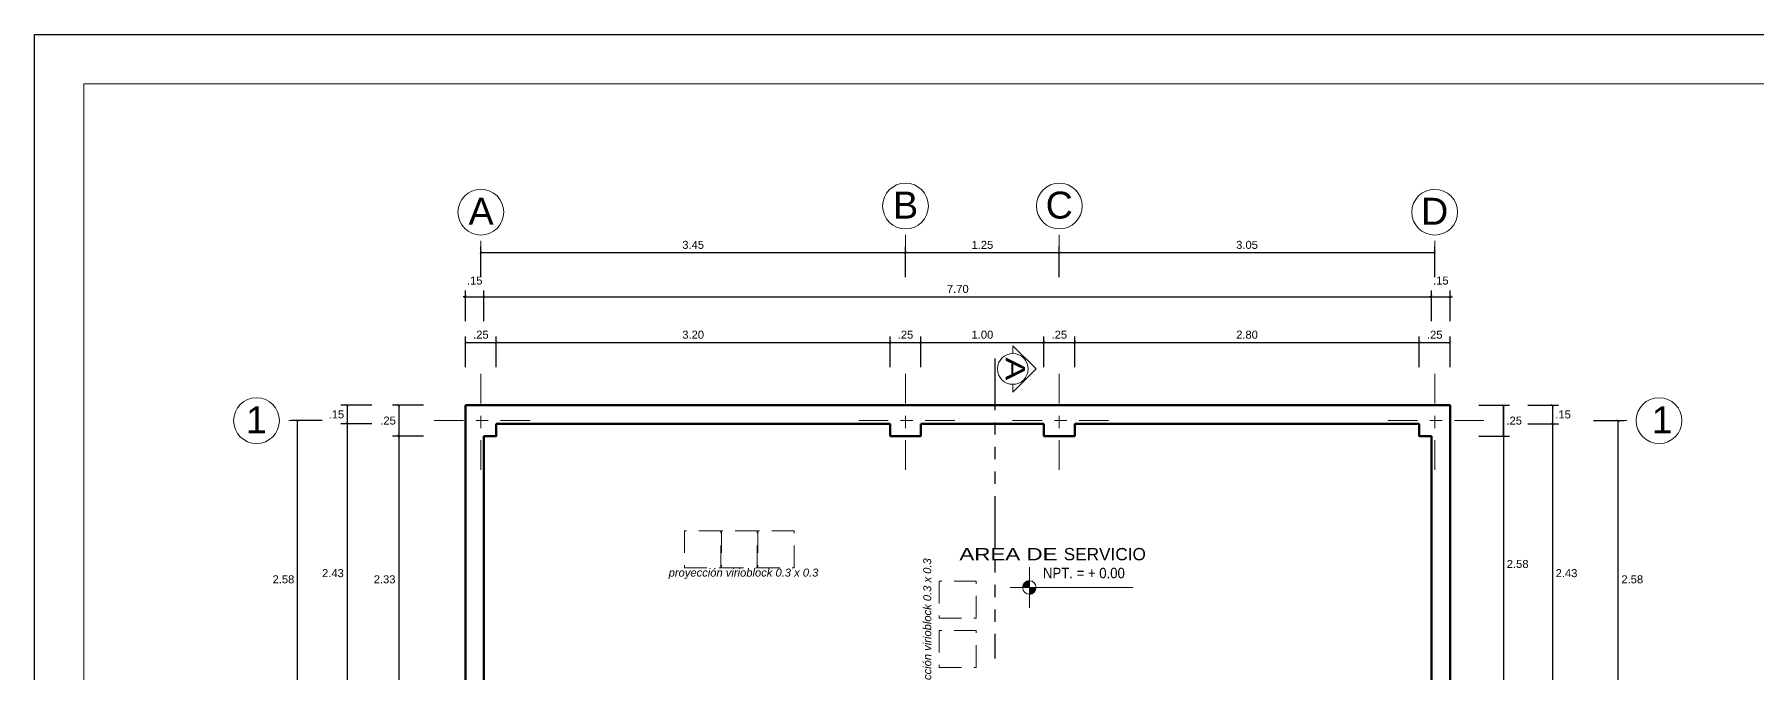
# Model space of a CAD drawing. Header units: millimetres. Extents: x 2033 to 2295, y 1536 to 1691.
# Drawn here: x 2105.31 to 2119.31, y 1633.03 to 1638.22 of the extents above; entities that cross this region are included whole.
import ezdxf

# ---------------------------------------------------------------- set-up
doc = ezdxf.new("R2010")
doc.units = ezdxf.units.MM
for name, pattern in [('ACAD_ISO02W100', [15, 12, -3]), ('ACAD_ISO06W100', [36, 24, -3, 0, -3, 0, -3, 0, -3]), ('ACAD_ISO10W100', [18, 12, -3, 0, -3])]:
    doc.linetypes.add(name, pattern=pattern)
doc.layers.get('Defpoints').update_dxf_attribs({"color": 164})
for name, color, linetype, lineweight in [('cotas', 251, 'Continuous', 15), ('Ejes', 65, 'ACAD_ISO10W100', 15), ('L. Discontinua', 12, 'ACAD_ISO02W100', 5), ('muroalto', 12, 'Continuous', 50), ('NPT', 63, 'Continuous', 15), ('TEXTOS', 7, 'Continuous', 5), ('UNO', 254, 'Continuous', 9)]:
    doc.layers.add(name, color=color, linetype=linetype, lineweight=lineweight)
doc.styles.add('ARDELG', font='arial.ttf', dxfattribs={"width": 0.9, "height": 0.1})
doc.styles.add('ARIAL', font='arial.ttf', dxfattribs={"width": 1.3, "height": 0.1})
doc.styles.add('Micky-Arial', font='arial.ttf', dxfattribs={"width": 1.5, "height": 0.125})
doc.styles.get("Standard").update_dxf_attribs({"font": 'arial.ttf'})
doc.dimstyles.new('Aritek', dxfattribs={"dimtxt": 0.065, "dimasz": 0.02, "dimexe": 0.05, "dimexo": 0.15, "dimgap": 0.03, "dimtad": 2, "dimtih": 1, "dimtoh": 1, "dimzin": 4, "dimdsep": 46, "dimtxsty": 'Standard', "dimblk": 'ARCHTICK', "dimcen": 0.1, "dimclrt": 7, "dimadec": 0, "dimazin": 0, "dimtfac": 1, "dimtmove": 2, "dimatfit": 1, "dimldrblk": 'DOTSMALL', "dimfxl": 0.2, "dimfxlon": 1, "dimarcsym": 0})

# ---------------------------------------------------------------- blocks, each defined once
blk = doc.blocks.new('_ArchTick')
at = {"color": 0, "linetype": 'ByBlock', "const_width": 0.15}
blk.add_lwpolyline([(-0.5, -0.5), (0.5, 0.5)], dxfattribs=at)
blk = doc.blocks.new('*D96')
at = {"layer": 'cotas', "color": 0, "lineweight": -2, "transparency": 16777216}
for p, q in [((2108.811, 1635.517), (2108.811, 1635.767)), ((2109.061, 1635.517), (2109.061, 1635.767)), ((2108.811, 1635.717), (2109.061, 1635.717))]:
    blk.add_line(p, q, dxfattribs=at)
at = {"layer": 'Defpoints', "color": 0, "transparency": 16777216}
for p in [(2109.061, 1635.717), (2108.811, 1635.207), (2109.061, 1634.957)]:
    blk.add_point(p, dxfattribs=at)
at = {"layer": 'cotas', "color": 0, "lineweight": -2, "transparency": 16777216, "xscale": 0.02, "yscale": 0.02, "zscale": 0.02, "rotation": 180}
blk.add_blockref('_ArchTick', (2108.811, 1635.717), dxfattribs=at)
at = {"layer": 'cotas', "color": 0, "lineweight": -2, "transparency": 16777216, "xscale": 0.02, "yscale": 0.02, "zscale": 0.02}
blk.add_blockref('_ArchTick', (2109.061, 1635.717), dxfattribs=at)
at = {"layer": 'cotas', "color": 7, "transparency": 16777216, "insert": (2108.936, 1635.78), "char_height": 0.065, "attachment_point": 5}
blk.add_mtext('.25', dxfattribs=at)
blk = doc.blocks.new('_DotSmall')
at = {"color": 0, "linetype": 'ByBlock', "const_width": 0.5}
blk.add_lwpolyline([(-0.0625, 0, 1), (0.0625, 0, 1)], format="xyb", close=True, dxfattribs=at)
blk = doc.blocks.new('*D97')
at = {"layer": 'cotas', "color": 0, "lineweight": -2, "transparency": 16777216}
for p, q in [((2109.061, 1635.517), (2109.061, 1635.767)), ((2112.261, 1635.517), (2112.261, 1635.767)), ((2109.061, 1635.717), (2112.261, 1635.717))]:
    blk.add_line(p, q, dxfattribs=at)
at = {"layer": 'Defpoints', "color": 0, "transparency": 16777216}
for p in [(2112.261, 1635.717), (2109.061, 1634.957), (2112.261, 1634.957)]:
    blk.add_point(p, dxfattribs=at)
at = {"layer": 'cotas', "color": 0, "lineweight": -2, "transparency": 16777216, "xscale": 0.02, "yscale": 0.02, "zscale": 0.02, "rotation": 180}
blk.add_blockref('_ArchTick', (2109.061, 1635.717), dxfattribs=at)
at = {"layer": 'cotas', "color": 0, "lineweight": -2, "transparency": 16777216, "xscale": 0.02, "yscale": 0.02, "zscale": 0.02}
blk.add_blockref('_ArchTick', (2112.261, 1635.717), dxfattribs=at)
at = {"layer": 'cotas', "color": 7, "transparency": 16777216, "insert": (2110.661, 1635.78), "char_height": 0.065, "attachment_point": 5}
blk.add_mtext('3.20', dxfattribs=at)
blk = doc.blocks.new('*D98')
at = {"layer": 'cotas', "color": 0, "lineweight": -2, "transparency": 16777216}
for p, q in [((2112.261, 1635.517), (2112.261, 1635.767)), ((2112.511, 1635.517), (2112.511, 1635.767)), ((2112.261, 1635.717), (2112.511, 1635.717))]:
    blk.add_line(p, q, dxfattribs=at)
at = {"layer": 'Defpoints', "color": 0, "transparency": 16777216}
for p in [(2112.511, 1635.717), (2112.261, 1634.957), (2112.511, 1634.957)]:
    blk.add_point(p, dxfattribs=at)
at = {"layer": 'cotas', "color": 0, "lineweight": -2, "transparency": 16777216, "xscale": 0.02, "yscale": 0.02, "zscale": 0.02, "rotation": 180}
blk.add_blockref('_ArchTick', (2112.261, 1635.717), dxfattribs=at)
at = {"layer": 'cotas', "color": 0, "lineweight": -2, "transparency": 16777216, "xscale": 0.02, "yscale": 0.02, "zscale": 0.02}
blk.add_blockref('_ArchTick', (2112.511, 1635.717), dxfattribs=at)
at = {"layer": 'cotas', "color": 7, "transparency": 16777216, "insert": (2112.386, 1635.78), "char_height": 0.065, "attachment_point": 5}
blk.add_mtext('.25', dxfattribs=at)
blk = doc.blocks.new('*D99')
at = {"layer": 'cotas', "color": 0, "lineweight": -2, "transparency": 16777216}
for p, q in [((2112.511, 1635.517), (2112.511, 1635.767)), ((2113.511, 1635.517), (2113.511, 1635.767)), ((2112.511, 1635.717), (2113.511, 1635.717))]:
    blk.add_line(p, q, dxfattribs=at)
at = {"layer": 'Defpoints', "color": 0, "transparency": 16777216}
for p in [(2113.511, 1635.717), (2112.511, 1634.957), (2113.511, 1634.957)]:
    blk.add_point(p, dxfattribs=at)
at = {"layer": 'cotas', "color": 0, "lineweight": -2, "transparency": 16777216, "xscale": 0.02, "yscale": 0.02, "zscale": 0.02, "rotation": 180}
blk.add_blockref('_ArchTick', (2112.511, 1635.717), dxfattribs=at)
at = {"layer": 'cotas', "color": 0, "lineweight": -2, "transparency": 16777216, "xscale": 0.02, "yscale": 0.02, "zscale": 0.02}
blk.add_blockref('_ArchTick', (2113.511, 1635.717), dxfattribs=at)
at = {"layer": 'cotas', "color": 7, "transparency": 16777216, "insert": (2113.011, 1635.78), "char_height": 0.065, "attachment_point": 5}
blk.add_mtext('1.00', dxfattribs=at)
blk = doc.blocks.new('*D100')
at = {"layer": 'cotas', "color": 0, "lineweight": -2, "transparency": 16777216}
for p, q in [((2113.511, 1635.517), (2113.511, 1635.767)), ((2113.761, 1635.517), (2113.761, 1635.767)), ((2113.511, 1635.717), (2113.761, 1635.717))]:
    blk.add_line(p, q, dxfattribs=at)
at = {"layer": 'Defpoints', "color": 0, "transparency": 16777216}
for p in [(2113.761, 1635.717), (2113.511, 1634.957), (2113.761, 1634.957)]:
    blk.add_point(p, dxfattribs=at)
at = {"layer": 'cotas', "color": 0, "lineweight": -2, "transparency": 16777216, "xscale": 0.02, "yscale": 0.02, "zscale": 0.02, "rotation": 180}
blk.add_blockref('_ArchTick', (2113.511, 1635.717), dxfattribs=at)
at = {"layer": 'cotas', "color": 0, "lineweight": -2, "transparency": 16777216, "xscale": 0.02, "yscale": 0.02, "zscale": 0.02}
blk.add_blockref('_ArchTick', (2113.761, 1635.717), dxfattribs=at)
at = {"layer": 'cotas', "color": 7, "transparency": 16777216, "insert": (2113.636, 1635.78), "char_height": 0.065, "attachment_point": 5}
blk.add_mtext('.25', dxfattribs=at)
blk = doc.blocks.new('*D101')
at = {"layer": 'cotas', "color": 0, "lineweight": -2, "transparency": 16777216}
for p, q in [((2113.761, 1635.517), (2113.761, 1635.767)), ((2116.561, 1635.517), (2116.561, 1635.767)), ((2113.761, 1635.717), (2116.561, 1635.717))]:
    blk.add_line(p, q, dxfattribs=at)
at = {"layer": 'Defpoints', "color": 0, "transparency": 16777216}
for p in [(2116.561, 1635.717), (2113.761, 1634.957), (2116.561, 1634.957)]:
    blk.add_point(p, dxfattribs=at)
at = {"layer": 'cotas', "color": 0, "lineweight": -2, "transparency": 16777216, "xscale": 0.02, "yscale": 0.02, "zscale": 0.02, "rotation": 180}
blk.add_blockref('_ArchTick', (2113.761, 1635.717), dxfattribs=at)
at = {"layer": 'cotas', "color": 0, "lineweight": -2, "transparency": 16777216, "xscale": 0.02, "yscale": 0.02, "zscale": 0.02}
blk.add_blockref('_ArchTick', (2116.561, 1635.717), dxfattribs=at)
at = {"layer": 'cotas', "color": 7, "transparency": 16777216, "insert": (2115.161, 1635.78), "char_height": 0.065, "attachment_point": 5}
blk.add_mtext('2.80', dxfattribs=at)
blk = doc.blocks.new('*D102')
at = {"layer": 'cotas', "color": 0, "lineweight": -2, "transparency": 16777216}
for p, q in [((2116.561, 1635.517), (2116.561, 1635.767)), ((2116.811, 1635.517), (2116.811, 1635.767)), ((2116.561, 1635.717), (2116.811, 1635.717))]:
    blk.add_line(p, q, dxfattribs=at)
at = {"layer": 'Defpoints', "color": 0, "transparency": 16777216}
for p in [(2116.811, 1635.717), (2116.811, 1635.207), (2116.561, 1634.957)]:
    blk.add_point(p, dxfattribs=at)
at = {"layer": 'cotas', "color": 0, "lineweight": -2, "transparency": 16777216, "xscale": 0.02, "yscale": 0.02, "zscale": 0.02, "rotation": 180}
blk.add_blockref('_ArchTick', (2116.561, 1635.717), dxfattribs=at)
at = {"layer": 'cotas', "color": 0, "lineweight": -2, "transparency": 16777216, "xscale": 0.02, "yscale": 0.02, "zscale": 0.02}
blk.add_blockref('_ArchTick', (2116.811, 1635.717), dxfattribs=at)
at = {"layer": 'cotas', "color": 7, "transparency": 16777216, "insert": (2116.686, 1635.78), "char_height": 0.065, "attachment_point": 5}
blk.add_mtext('.25', dxfattribs=at)
blk = doc.blocks.new('*D103')
at = {"layer": 'cotas', "color": 0, "lineweight": -2, "transparency": 16777216}
for p, q in [((2108.469, 1635.207), (2108.219, 1635.207)), ((2108.269, 1635.207), (2108.269, 1634.957)), ((2108.469, 1634.957), (2108.219, 1634.957))]:
    blk.add_line(p, q, dxfattribs=at)
at = {"layer": 'Defpoints', "color": 0, "transparency": 16777216}
for p in [(2108.811, 1635.207), (2108.269, 1634.957), (2109.061, 1634.957)]:
    blk.add_point(p, dxfattribs=at)
at = {"layer": 'cotas', "color": 0, "lineweight": -2, "transparency": 16777216, "xscale": 0.02, "yscale": 0.02, "zscale": 0.02}
for p, rotation in [((2108.269, 1635.207), 90), ((2108.269, 1634.957), 270)]:
    blk.add_blockref('_ArchTick', p, dxfattribs=dict(at, rotation=rotation))
at = {"layer": 'cotas', "color": 7, "transparency": 16777216, "insert": (2108.182, 1635.082), "char_height": 0.065, "attachment_point": 5}
blk.add_mtext('.25', dxfattribs=at)
blk = doc.blocks.new('*D104')
at = {"layer": 'cotas', "color": 0, "lineweight": -2, "transparency": 16777216}
for p, q in [((2108.469, 1634.957), (2108.219, 1634.957)), ((2108.269, 1634.957), (2108.269, 1632.627)), ((2108.469, 1632.627), (2108.219, 1632.627))]:
    blk.add_line(p, q, dxfattribs=at)
at = {"layer": 'Defpoints', "color": 0, "transparency": 16777216}
for p in [(2109.061, 1634.957), (2108.269, 1632.627), (2108.961, 1632.627)]:
    blk.add_point(p, dxfattribs=at)
at = {"layer": 'cotas', "color": 0, "lineweight": -2, "transparency": 16777216, "xscale": 0.02, "yscale": 0.02, "zscale": 0.02}
for p, rotation in [((2108.269, 1634.957), 90), ((2108.269, 1632.627), 270)]:
    blk.add_blockref('_ArchTick', p, dxfattribs=dict(at, rotation=rotation))
at = {"layer": 'cotas', "color": 7, "transparency": 16777216, "insert": (2108.154, 1633.792), "char_height": 0.065, "attachment_point": 5}
blk.add_mtext('2.33', dxfattribs=at)
blk = doc.blocks.new('*D116')
at = {"layer": 'cotas', "color": 0, "lineweight": -2, "transparency": 16777216}
for p, q in [((2117.045, 1635.207), (2117.295, 1635.207)), ((2117.245, 1634.957), (2117.245, 1635.207)), ((2117.045, 1634.957), (2117.295, 1634.957))]:
    blk.add_line(p, q, dxfattribs=at)
at = {"layer": 'Defpoints', "color": 0, "transparency": 16777216}
for p in [(2116.811, 1635.207), (2117.245, 1635.207), (2116.561, 1634.957)]:
    blk.add_point(p, dxfattribs=at)
at = {"layer": 'cotas', "color": 0, "lineweight": -2, "transparency": 16777216, "xscale": 0.02, "yscale": 0.02, "zscale": 0.02}
for p, rotation in [((2117.245, 1635.207), 90), ((2117.245, 1634.957), 270)]:
    blk.add_blockref('_ArchTick', p, dxfattribs=dict(at, rotation=rotation))
at = {"layer": 'cotas', "color": 7, "transparency": 16777216, "insert": (2117.332, 1635.082), "char_height": 0.065, "attachment_point": 5}
blk.add_mtext('.25', dxfattribs=at)
blk = doc.blocks.new('*D117')
at = {"layer": 'cotas', "color": 0, "lineweight": -2, "transparency": 16777216}
for p, q in [((2117.045, 1635.207), (2117.295, 1635.207)), ((2117.245, 1635.207), (2117.245, 1632.627)), ((2117.045, 1632.627), (2117.295, 1632.627))]:
    blk.add_line(p, q, dxfattribs=at)
at = {"layer": 'Defpoints', "color": 0, "transparency": 16777216}
for p in [(2116.811, 1635.207), (2116.661, 1632.627), (2117.245, 1632.627)]:
    blk.add_point(p, dxfattribs=at)
at = {"layer": 'cotas', "color": 0, "lineweight": -2, "transparency": 16777216, "xscale": 0.02, "yscale": 0.02, "zscale": 0.02}
for p, rotation in [((2117.245, 1635.207), 90), ((2117.245, 1632.627), 270)]:
    blk.add_blockref('_ArchTick', p, dxfattribs=dict(at, rotation=rotation))
at = {"layer": 'cotas', "color": 7, "transparency": 16777216, "insert": (2117.36, 1633.917), "char_height": 0.065, "attachment_point": 5}
blk.add_mtext('2.58', dxfattribs=at)
blk = doc.blocks.new('*D128')
at = {"layer": 'cotas', "color": 0, "lineweight": -2, "transparency": 16777216}
for p, q in [((2108.811, 1636.089), (2108.791, 1636.089)), ((2108.811, 1635.889), (2108.811, 1636.139)), ((2108.811, 1636.089), (2108.961, 1636.089)), ((2108.961, 1635.889), (2108.961, 1636.139)), ((2108.961, 1636.089), (2108.981, 1636.089))]:
    blk.add_line(p, q, dxfattribs=at)
at = {"layer": 'Defpoints', "color": 0, "transparency": 16777216}
for p in [(2108.961, 1636.089), (2108.811, 1635.207), (2108.961, 1634.957)]:
    blk.add_point(p, dxfattribs=at)
at = {"layer": 'cotas', "color": 0, "lineweight": -2, "transparency": 16777216, "xscale": 0.02, "yscale": 0.02, "zscale": 0.02}
blk.add_blockref('_ArchTick', (2108.811, 1636.089), dxfattribs=at)
at = {"layer": 'cotas', "color": 0, "lineweight": -2, "transparency": 16777216, "xscale": 0.02, "yscale": 0.02, "zscale": 0.02, "rotation": 180}
blk.add_blockref('_ArchTick', (2108.961, 1636.089), dxfattribs=at)
at = {"layer": 'cotas', "color": 7, "transparency": 16777216, "insert": (2108.886, 1636.22), "char_height": 0.065, "attachment_point": 5}
blk.add_mtext('.15', dxfattribs=at)
blk = doc.blocks.new('*D129')
at = {"layer": 'cotas', "color": 0, "lineweight": -2, "transparency": 16777216}
for p, q in [((2108.961, 1635.889), (2108.961, 1636.139)), ((2108.961, 1636.089), (2116.661, 1636.089)), ((2116.661, 1635.889), (2116.661, 1636.139))]:
    blk.add_line(p, q, dxfattribs=at)
at = {"layer": 'Defpoints', "color": 0, "transparency": 16777216}
for p in [(2116.661, 1636.089), (2108.961, 1634.957), (2116.661, 1634.957)]:
    blk.add_point(p, dxfattribs=at)
at = {"layer": 'cotas', "color": 0, "lineweight": -2, "transparency": 16777216, "xscale": 0.02, "yscale": 0.02, "zscale": 0.02, "rotation": 180}
blk.add_blockref('_ArchTick', (2108.961, 1636.089), dxfattribs=at)
at = {"layer": 'cotas', "color": 0, "lineweight": -2, "transparency": 16777216, "xscale": 0.02, "yscale": 0.02, "zscale": 0.02}
blk.add_blockref('_ArchTick', (2116.661, 1636.089), dxfattribs=at)
at = {"layer": 'cotas', "color": 7, "transparency": 16777216, "insert": (2112.811, 1636.152), "char_height": 0.065, "attachment_point": 5}
blk.add_mtext('7.70', dxfattribs=at)
blk = doc.blocks.new('*D130')
at = {"layer": 'cotas', "color": 0, "lineweight": -2, "transparency": 16777216}
for p, q in [((2116.661, 1636.089), (2116.641, 1636.089)), ((2116.661, 1635.889), (2116.661, 1636.139)), ((2116.661, 1636.089), (2116.811, 1636.089)), ((2116.811, 1635.889), (2116.811, 1636.139)), ((2116.811, 1636.089), (2116.831, 1636.089))]:
    blk.add_line(p, q, dxfattribs=at)
at = {"layer": 'Defpoints', "color": 0, "transparency": 16777216}
for p in [(2116.811, 1636.089), (2116.811, 1635.207), (2116.661, 1634.957)]:
    blk.add_point(p, dxfattribs=at)
at = {"layer": 'cotas', "color": 0, "lineweight": -2, "transparency": 16777216, "xscale": 0.02, "yscale": 0.02, "zscale": 0.02}
blk.add_blockref('_ArchTick', (2116.661, 1636.089), dxfattribs=at)
at = {"layer": 'cotas', "color": 0, "lineweight": -2, "transparency": 16777216, "xscale": 0.02, "yscale": 0.02, "zscale": 0.02, "rotation": 180}
blk.add_blockref('_ArchTick', (2116.811, 1636.089), dxfattribs=at)
at = {"layer": 'cotas', "color": 7, "transparency": 16777216, "insert": (2116.736, 1636.22), "char_height": 0.065, "attachment_point": 5}
blk.add_mtext('.15', dxfattribs=at)
blk = doc.blocks.new('*D131')
at = {"layer": 'cotas', "color": 0, "lineweight": -2, "transparency": 16777216}
for p, q in [((2108.049, 1635.207), (2107.799, 1635.207)), ((2107.849, 1635.207), (2107.849, 1635.057)), ((2108.049, 1635.057), (2107.799, 1635.057))]:
    blk.add_line(p, q, dxfattribs=at)
at = {"layer": 'Defpoints', "color": 0, "transparency": 16777216}
for p in [(2108.811, 1635.207), (2107.849, 1635.057), (2109.061, 1635.057)]:
    blk.add_point(p, dxfattribs=at)
at = {"layer": 'cotas', "color": 0, "lineweight": -2, "transparency": 16777216, "xscale": 0.02, "yscale": 0.02, "zscale": 0.02}
for p, rotation in [((2107.849, 1635.207), 90), ((2107.849, 1635.057), 270)]:
    blk.add_blockref('_ArchTick', p, dxfattribs=dict(at, rotation=rotation))
at = {"layer": 'cotas', "color": 7, "transparency": 16777216, "insert": (2107.762, 1635.132), "char_height": 0.065, "attachment_point": 5}
blk.add_mtext('.15', dxfattribs=at)
blk = doc.blocks.new('*D132')
at = {"layer": 'cotas', "color": 0, "lineweight": -2, "transparency": 16777216}
for p, q in [((2108.049, 1635.057), (2107.799, 1635.057)), ((2107.849, 1635.057), (2107.849, 1632.627)), ((2108.049, 1632.627), (2107.799, 1632.627))]:
    blk.add_line(p, q, dxfattribs=at)
at = {"layer": 'Defpoints', "color": 0, "transparency": 16777216}
for p in [(2109.061, 1635.057), (2107.849, 1632.627), (2108.961, 1632.627)]:
    blk.add_point(p, dxfattribs=at)
at = {"layer": 'cotas', "color": 0, "lineweight": -2, "transparency": 16777216, "xscale": 0.02, "yscale": 0.02, "zscale": 0.02}
for p, rotation in [((2107.849, 1635.057), 90), ((2107.849, 1632.627), 270)]:
    blk.add_blockref('_ArchTick', p, dxfattribs=dict(at, rotation=rotation))
at = {"layer": 'cotas', "color": 7, "transparency": 16777216, "insert": (2107.734, 1633.842), "char_height": 0.065, "attachment_point": 5}
blk.add_mtext('2.43', dxfattribs=at)
blk = doc.blocks.new('*D140')
at = {"layer": 'cotas', "color": 0, "lineweight": -2, "transparency": 16777216}
for p, q in [((2117.442, 1635.207), (2117.692, 1635.207)), ((2117.642, 1635.207), (2117.642, 1635.057)), ((2117.442, 1635.057), (2117.692, 1635.057))]:
    blk.add_line(p, q, dxfattribs=at)
at = {"layer": 'Defpoints', "color": 0, "transparency": 16777216}
for p in [(2116.811, 1635.207), (2116.561, 1635.057), (2117.642, 1635.057)]:
    blk.add_point(p, dxfattribs=at)
at = {"layer": 'cotas', "color": 0, "lineweight": -2, "transparency": 16777216, "xscale": 0.02, "yscale": 0.02, "zscale": 0.02}
for p, rotation in [((2117.642, 1635.207), 90), ((2117.642, 1635.057), 270)]:
    blk.add_blockref('_ArchTick', p, dxfattribs=dict(at, rotation=rotation))
at = {"layer": 'cotas', "color": 7, "transparency": 16777216, "insert": (2117.729, 1635.132), "char_height": 0.065, "attachment_point": 5}
blk.add_mtext('.15', dxfattribs=at)
blk = doc.blocks.new('*D141')
at = {"layer": 'cotas', "color": 0, "lineweight": -2, "transparency": 16777216}
for p, q in [((2117.442, 1635.057), (2117.692, 1635.057)), ((2117.642, 1635.057), (2117.642, 1632.627)), ((2117.442, 1632.627), (2117.692, 1632.627))]:
    blk.add_line(p, q, dxfattribs=at)
at = {"layer": 'Defpoints', "color": 0, "transparency": 16777216}
for p in [(2116.561, 1635.057), (2116.661, 1632.627), (2117.642, 1632.627)]:
    blk.add_point(p, dxfattribs=at)
at = {"layer": 'cotas', "color": 0, "lineweight": -2, "transparency": 16777216, "xscale": 0.02, "yscale": 0.02, "zscale": 0.02}
for p, rotation in [((2117.642, 1635.057), 90), ((2117.642, 1632.627), 270)]:
    blk.add_blockref('_ArchTick', p, dxfattribs=dict(at, rotation=rotation))
at = {"layer": 'cotas', "color": 7, "transparency": 16777216, "insert": (2117.757, 1633.842), "char_height": 0.065, "attachment_point": 5}
blk.add_mtext('2.43', dxfattribs=at)
blk = doc.blocks.new('*D199')
at = {"layer": 'cotas', "color": 0, "lineweight": -2, "transparency": 16777216}
for p, q in [((2107.647, 1635.082), (2107.397, 1635.082)), ((2107.447, 1632.502), (2107.447, 1635.082)), ((2107.647, 1632.502), (2107.397, 1632.502))]:
    blk.add_line(p, q, dxfattribs=at)
at = {"layer": 'Defpoints', "color": 0, "transparency": 16777216}
for p in [(2107.447, 1635.082), (2108.536, 1635.082), (2108.536, 1632.502)]:
    blk.add_point(p, dxfattribs=at)
at = {"layer": 'cotas', "color": 0, "lineweight": -2, "transparency": 16777216, "xscale": 0.02, "yscale": 0.02, "zscale": 0.02}
for p, rotation in [((2107.447, 1635.082), 90), ((2107.447, 1632.502), 270)]:
    blk.add_blockref('_ArchTick', p, dxfattribs=dict(at, rotation=rotation))
at = {"layer": 'cotas', "color": 7, "transparency": 16777216, "insert": (2107.332, 1633.792), "char_height": 0.065, "attachment_point": 5}
blk.add_mtext('2.58', dxfattribs=at)
blk = doc.blocks.new('*D200')
at = {"layer": 'cotas', "color": 0, "lineweight": -2, "transparency": 16777216}
for p, q in [((2108.936, 1636.247), (2108.936, 1636.497)), ((2112.386, 1636.247), (2112.386, 1636.497)), ((2108.936, 1636.447), (2112.386, 1636.447))]:
    blk.add_line(p, q, dxfattribs=at)
at = {"layer": 'Defpoints', "color": 0, "transparency": 16777216}
for p in [(2112.386, 1636.447), (2108.936, 1635.482), (2112.386, 1635.482)]:
    blk.add_point(p, dxfattribs=at)
at = {"layer": 'cotas', "color": 0, "lineweight": -2, "transparency": 16777216, "xscale": 0.02, "yscale": 0.02, "zscale": 0.02, "rotation": 180}
blk.add_blockref('_ArchTick', (2108.936, 1636.447), dxfattribs=at)
at = {"layer": 'cotas', "color": 0, "lineweight": -2, "transparency": 16777216, "xscale": 0.02, "yscale": 0.02, "zscale": 0.02}
blk.add_blockref('_ArchTick', (2112.386, 1636.447), dxfattribs=at)
at = {"layer": 'cotas', "color": 7, "transparency": 16777216, "insert": (2110.661, 1636.51), "char_height": 0.065, "attachment_point": 5}
blk.add_mtext('3.45', dxfattribs=at)
blk = doc.blocks.new('*D201')
at = {"layer": 'cotas', "color": 0, "lineweight": -2, "transparency": 16777216}
for p, q in [((2112.386, 1636.247), (2112.386, 1636.497)), ((2113.636, 1636.247), (2113.636, 1636.497)), ((2112.386, 1636.447), (2113.636, 1636.447))]:
    blk.add_line(p, q, dxfattribs=at)
at = {"layer": 'Defpoints', "color": 0, "transparency": 16777216}
for p in [(2113.636, 1636.447), (2112.386, 1635.482), (2113.636, 1635.482)]:
    blk.add_point(p, dxfattribs=at)
at = {"layer": 'cotas', "color": 0, "lineweight": -2, "transparency": 16777216, "xscale": 0.02, "yscale": 0.02, "zscale": 0.02, "rotation": 180}
blk.add_blockref('_ArchTick', (2112.386, 1636.447), dxfattribs=at)
at = {"layer": 'cotas', "color": 0, "lineweight": -2, "transparency": 16777216, "xscale": 0.02, "yscale": 0.02, "zscale": 0.02}
blk.add_blockref('_ArchTick', (2113.636, 1636.447), dxfattribs=at)
at = {"layer": 'cotas', "color": 7, "transparency": 16777216, "insert": (2113.011, 1636.51), "char_height": 0.065, "attachment_point": 5}
blk.add_mtext('1.25', dxfattribs=at)
blk = doc.blocks.new('*D202')
at = {"layer": 'cotas', "color": 0, "lineweight": -2, "transparency": 16777216}
for p, q in [((2113.636, 1636.247), (2113.636, 1636.497)), ((2116.686, 1636.247), (2116.686, 1636.497)), ((2113.636, 1636.447), (2116.686, 1636.447))]:
    blk.add_line(p, q, dxfattribs=at)
at = {"layer": 'Defpoints', "color": 0, "transparency": 16777216}
for p in [(2116.686, 1636.447), (2113.636, 1635.482), (2116.686, 1635.482)]:
    blk.add_point(p, dxfattribs=at)
at = {"layer": 'cotas', "color": 0, "lineweight": -2, "transparency": 16777216, "xscale": 0.02, "yscale": 0.02, "zscale": 0.02, "rotation": 180}
blk.add_blockref('_ArchTick', (2113.636, 1636.447), dxfattribs=at)
at = {"layer": 'cotas', "color": 0, "lineweight": -2, "transparency": 16777216, "xscale": 0.02, "yscale": 0.02, "zscale": 0.02}
blk.add_blockref('_ArchTick', (2116.686, 1636.447), dxfattribs=at)
at = {"layer": 'cotas', "color": 7, "transparency": 16777216, "insert": (2115.161, 1636.51), "char_height": 0.065, "attachment_point": 5}
blk.add_mtext('3.05', dxfattribs=at)
blk = doc.blocks.new('*D205')
at = {"layer": 'cotas', "color": 0, "lineweight": -2, "transparency": 16777216}
for p, q in [((2117.976, 1635.082), (2118.226, 1635.082)), ((2118.176, 1632.502), (2118.176, 1635.082)), ((2117.976, 1632.502), (2118.226, 1632.502))]:
    blk.add_line(p, q, dxfattribs=at)
at = {"layer": 'Defpoints', "color": 0, "transparency": 16777216}
for p in [(2117.086, 1635.082), (2118.176, 1635.082), (2117.086, 1632.502)]:
    blk.add_point(p, dxfattribs=at)
at = {"layer": 'cotas', "color": 0, "lineweight": -2, "transparency": 16777216, "xscale": 0.02, "yscale": 0.02, "zscale": 0.02}
for p, rotation in [((2118.176, 1635.082), 90), ((2118.176, 1632.502), 270)]:
    blk.add_blockref('_ArchTick', p, dxfattribs=dict(at, rotation=rotation))
at = {"layer": 'cotas', "color": 7, "transparency": 16777216, "insert": (2118.291, 1633.792), "char_height": 0.065, "attachment_point": 5}
blk.add_mtext('2.58', dxfattribs=at)
blk = doc.blocks.new('Corte')
at = {"layer": 'TEXTOS', "color": 14, "ltscale": 0.0035}
for p, q in [((0.148, 0.169), (0.338, -0.021)), ((0.148, 0.104), (0.148, 0.169)), ((0.337, -0.021), (0.148, -0.21)), ((0.148, -0.21), (0.148, -0.146))]:
    blk.add_line(p, q, dxfattribs=at)
blk.add_circle((0.148, -0.021), 0.125, dxfattribs=at)

msp = doc.modelspace()

# ---------------------------------------------------------------- hatches: boundary and pattern name
at = {"layer": 'UNO', "ltscale": 0.005}
h = msp.add_hatch(dxfattribs=at)
h.set_pattern_fill('AR-PARQ1', color=21, scale=0.00015, style=0)
h.set_pattern_definition([(90, (1924.845163, 1413.59164), (-0.04572, 0.04572), [0.04572, -0.04572]), (90, (1924.852783, 1413.59164), (-0.04572, 0.04572), [0.04572, -0.04572]), (90, (1924.860403, 1413.59164), (-0.04572, 0.04572), [0.04572, -0.04572]), (90, (1924.868023, 1413.59164), (-0.04572, 0.04572), [0.04572, -0.04572]), (90, (1924.875643, 1413.59164), (-0.04572, 0.04572), [0.04572, -0.04572]), (90, (1924.883263, 1413.59164), (-0.04572, 0.04572), [0.04572, -0.04572]), (90, (1924.890883, 1413.59164), (-0.04572, 0.04572), [0.04572, -0.04572]), (360, (1924.845163, 1413.63736), (0.04572, -0.04572), [0.04572, -0.04572]), (360, (1924.845163, 1413.64498), (0.04572, -0.04572), [0.04572, -0.04572]), (360, (1924.845163, 1413.6526), (0.04572, -0.04572), [0.04572, -0.04572]), (360, (1924.845163, 1413.66022), (0.04572, -0.04572), [0.04572, -0.04572]), (360, (1924.845163, 1413.66784), (0.04572, -0.04572), [0.04572, -0.04572]), (360, (1924.845163, 1413.67546), (0.04572, -0.04572), [0.04572, -0.04572]), (360, (1924.845163, 1413.68308), (0.04572, -0.04572), [0.04572, -0.04572])])
h.paths.add_polyline_path([(2113.393, 1633.726), (2113.393, 1633.781, 0.414214), (2113.338, 1633.726)])
h.paths.add_polyline_path([(2113.393, 1633.726), (2113.393, 1633.671, 0.414214), (2113.448, 1633.726)])

# ---------------------------------------------------------------- linework, layer by layer
at = {"color": 41, "linetype": 'ACAD_ISO06W100', "ltscale": 0.0175}
msp.add_line((2113.112, 1635.588), (2113.112, 1633.148), dxfattribs=at)
at = {"layer": 'Defpoints'}
msp.add_lwpolyline([(2105.309, 1638.22), (2133.309, 1638.22), (2133.309, 1610.578), (2105.309, 1610.578)], close=True, dxfattribs=at)
at = {"layer": 'Ejes', "ltscale": 0.02}
for p, q in [((2112.386, 1636.353), (2112.386, 1636.64)), ((2113.636, 1636.353), (2113.636, 1636.64)), ((2108.936, 1636.303), (2108.936, 1636.59)), ((2116.686, 1636.303), (2116.686, 1636.59)), ((2108.936, 1634.682), (2108.936, 1635.482)), ((2112.386, 1634.682), (2112.386, 1635.482)), ((2113.636, 1634.682), (2113.636, 1635.482)), ((2116.686, 1634.682), (2116.686, 1635.482)), ((2107.615, 1635.082), (2107.299, 1635.082)), ((2109.336, 1635.082), (2108.536, 1635.082)), ((2112.786, 1635.082), (2111.986, 1635.082)), ((2114.036, 1635.082), (2113.236, 1635.082)), ((2117.086, 1635.082), (2116.286, 1635.082)), ((2118.008, 1635.082), (2118.324, 1635.082))]:
    msp.add_line(p, q, dxfattribs=at)
at = {"layer": 'Ejes', "color": 32, "linetype": 'Continuous'}
for centre in [(2108.936, 1636.776), (2112.386, 1636.826), (2113.636, 1636.826), (2116.686, 1636.776), (2107.113, 1635.082), (2118.509, 1635.082)]:
    msp.add_circle(centre, 0.186, dxfattribs=at)
at = {"layer": 'L. Discontinua', "ltscale": 0.015}
for points in [[(2110.886, 1633.887), (2110.886, 1634.187), (2110.591, 1634.187), (2110.591, 1633.887)], [(2111.181, 1633.887), (2111.181, 1634.187), (2110.891, 1634.187), (2110.891, 1633.887)], [(2111.481, 1633.887), (2111.481, 1634.187), (2111.186, 1634.187), (2111.186, 1633.887)], [(2112.661, 1633.477), (2112.961, 1633.477), (2112.961, 1633.777), (2112.661, 1633.777)], [(2112.661, 1633.077), (2112.961, 1633.077), (2112.961, 1633.377), (2112.661, 1633.377)]]:
    msp.add_lwpolyline(points, close=True, dxfattribs=at)
at = {"layer": 'muroalto', "linetype": 'Continuous', "ltscale": 0.07}
for p, q in [((2108.811, 1635.207), (2108.811, 1615.307)), ((2108.811, 1635.207), (2116.811, 1635.207)), ((2116.811, 1635.207), (2116.811, 1615.187)), ((2108.961, 1634.957), (2108.961, 1632.627)), ((2109.061, 1635.057), (2112.261, 1635.057)), ((2112.261, 1634.957), (2112.261, 1635.057)), ((2112.511, 1634.957), (2112.261, 1634.957)), ((2112.511, 1635.057), (2113.511, 1635.057)), ((2112.511, 1634.957), (2112.511, 1635.057)), ((2113.511, 1634.957), (2113.511, 1635.057)), ((2113.761, 1634.957), (2113.511, 1634.957)), ((2113.761, 1635.057), (2116.561, 1635.057)), ((2113.761, 1634.957), (2113.761, 1635.057)), ((2116.661, 1634.957), (2116.661, 1632.627))]:
    msp.add_line(p, q, dxfattribs=at)
for points in [[(2108.811, 1635.207), (2109.061, 1635.207)], [(2108.811, 1634.957), (2108.811, 1635.207)], [(2116.561, 1635.207), (2116.811, 1635.207), (2116.811, 1634.957)], [(2109.061, 1635.057), (2109.061, 1634.957), (2108.961, 1634.957)], [(2116.661, 1634.957), (2116.561, 1634.957), (2116.561, 1635.057)]]:
    msp.add_lwpolyline(points, dxfattribs=at)
at = {"layer": 'NPT'}
msp.add_lwpolyline([(2105.709, 1637.82), (2132.909, 1637.82), (2132.909, 1610.978), (2105.709, 1610.978)], close=True, dxfattribs=at)
at = {"layer": 'UNO', "ltscale": 0.005}
for p, q in [((2113.393, 1633.891), (2113.393, 1633.726)), ((2114.233, 1633.726), (2113.237, 1633.726)), ((2113.393, 1633.561), (2113.393, 1633.726))]:
    msp.add_line(p, q, dxfattribs=at)
msp.add_circle((2113.393, 1633.726), 0.055, dxfattribs=at)

# ---------------------------------------------------------------- block references
at = {"layer": 'cotas', "xscale": -1, "rotation": 180}
msp.add_blockref('Corte', (2113.11, 1635.481), dxfattribs=at)

# ---------------------------------------------------------------- texts
at = {"insert": (2112.615, 1633.355), "char_height": 0.065, "width": 2.42503, "attachment_point": 8, "rotation": 90}
msp.add_mtext('{\\fArial|b0|i1|c0|p34;proyección virioblock 0.3 x 0.3}', dxfattribs=at)
at = {"insert": (2111.07, 1633.795), "char_height": 0.065, "width": 2.42503, "attachment_point": 8}
msp.add_mtext('{\\fArial|b0|i1|c0|p34;proyección virioblock 0.3 x 0.3}', dxfattribs=at)
at = {"layer": 'Ejes', "color": 7, "linetype": 'Continuous', "style": 'Micky-Arial'}
for s, p in [('A', (2108.836, 1636.674)), ('B', (2112.285, 1636.724)), ('C', (2113.525, 1636.724)), ('D', (2116.575, 1636.674)), ('1', (2107.027, 1634.979)), ('1', (2118.449, 1634.979))]:
    msp.add_text(s, height=0.219, dxfattribs=at).set_placement(p)
at = {"layer": 'TEXTOS', "ltscale": 0.005, "insert": (2113.356, 1635.597), "char_height": 0.155, "width": 1.686, "attachment_point": 1, "rotation": 270, "style": 'ARIAL'}
msp.add_mtext('A', dxfattribs=at)
at = {"layer": 'TEXTOS', "ltscale": 0.005, "attachment_point": 1}
for s, insert, char_height, width, style in [('AREA DE {\\fArial|b0|i0|c238|p34;SERVICIO}', (2112.824, 1634.047), 0.1, 3.25101, 'ARIAL'), ('NPT. = + 0.00', (2113.503, 1633.886), 0.085, 1, 'ARDELG')]:
    msp.add_mtext(s, dxfattribs=dict(at, insert=insert, char_height=char_height, width=width, style=style))

# ---------------------------------------------------------------- dimensions: what is measured, and where the dimension line sits
at = {"layer": 'cotas'}
for base, p1, p2, picture, middle in [((2112.386, 1636.447), (2108.936, 1635.482), (2112.386, 1635.482), '*D200', (2110.661, 1636.51)), ((2113.636, 1636.447), (2112.386, 1635.482), (2113.636, 1635.482), '*D201', (2113.011, 1636.51)), ((2116.686, 1636.447), (2113.636, 1635.482), (2116.686, 1635.482), '*D202', (2115.161, 1636.51)), ((2108.961, 1636.089), (2108.811, 1635.207), (2108.961, 1634.957), '*D128', (2108.886, 1636.22)), ((2116.661, 1636.089), (2108.961, 1634.957), (2116.661, 1634.957), '*D129', (2112.811, 1636.152)), ((2116.811, 1636.089), (2116.661, 1634.957), (2116.811, 1635.207), '*D130', (2116.736, 1636.22)), ((2109.061, 1635.717), (2108.811, 1635.207), (2109.061, 1634.957), '*D96', (2108.936, 1635.78)), ((2112.261, 1635.717), (2109.061, 1634.957), (2112.261, 1634.957), '*D97', (2110.661, 1635.78)), ((2112.511, 1635.717), (2112.261, 1634.957), (2112.511, 1634.957), '*D98', (2112.386, 1635.78)), ((2113.511, 1635.717), (2112.511, 1634.957), (2113.511, 1634.957), '*D99', (2113.011, 1635.78)), ((2113.761, 1635.717), (2113.511, 1634.957), (2113.761, 1634.957), '*D100', (2113.636, 1635.78)), ((2116.561, 1635.717), (2113.761, 1634.957), (2116.561, 1634.957), '*D101', (2115.161, 1635.78)), ((2116.811, 1635.717), (2116.561, 1634.957), (2116.811, 1635.207), '*D102', (2116.686, 1635.78))]:
    dim = msp.add_linear_dim(base=base, p1=p1, p2=p2, dimstyle='Aritek', dxfattribs=at)
    dim.commit()
    dim.dimension.update_dxf_attribs({"geometry": picture, "text_midpoint": middle})
for base, p1, p2, picture, middle in [((2107.849, 1635.057), (2108.811, 1635.207), (2109.061, 1635.057), '*D131', (2107.762, 1635.132)), ((2108.269, 1634.957), (2108.811, 1635.207), (2109.061, 1634.957), '*D103', (2108.182, 1635.082)), ((2117.245, 1635.207), (2116.561, 1634.957), (2116.811, 1635.207), '*D116', (2117.332, 1635.082)), ((2117.642, 1635.057), (2116.811, 1635.207), (2116.561, 1635.057), '*D140', (2117.729, 1635.132)), ((2117.245, 1632.627), (2116.811, 1635.207), (2116.661, 1632.627), '*D117', (2117.36, 1633.917)), ((2107.447, 1635.082), (2108.536, 1632.502), (2108.536, 1635.082), '*D199', (2107.332, 1633.792)), ((2107.849, 1632.627), (2109.061, 1635.057), (2108.961, 1632.627), '*D132', (2107.734, 1633.842)), ((2117.642, 1632.627), (2116.561, 1635.057), (2116.661, 1632.627), '*D141', (2117.757, 1633.842)), ((2118.176, 1635.082), (2117.086, 1632.502), (2117.086, 1635.082), '*D205', (2118.291, 1633.792)), ((2108.269, 1632.627), (2109.061, 1634.957), (2108.961, 1632.627), '*D104', (2108.154, 1633.792))]:
    dim = msp.add_linear_dim(base=base, p1=p1, p2=p2, angle=90, dimstyle='Aritek', dxfattribs=at)
    dim.commit()
    dim.dimension.update_dxf_attribs({"geometry": picture, "text_midpoint": middle})

doc.saveas('drawing.dxf')
